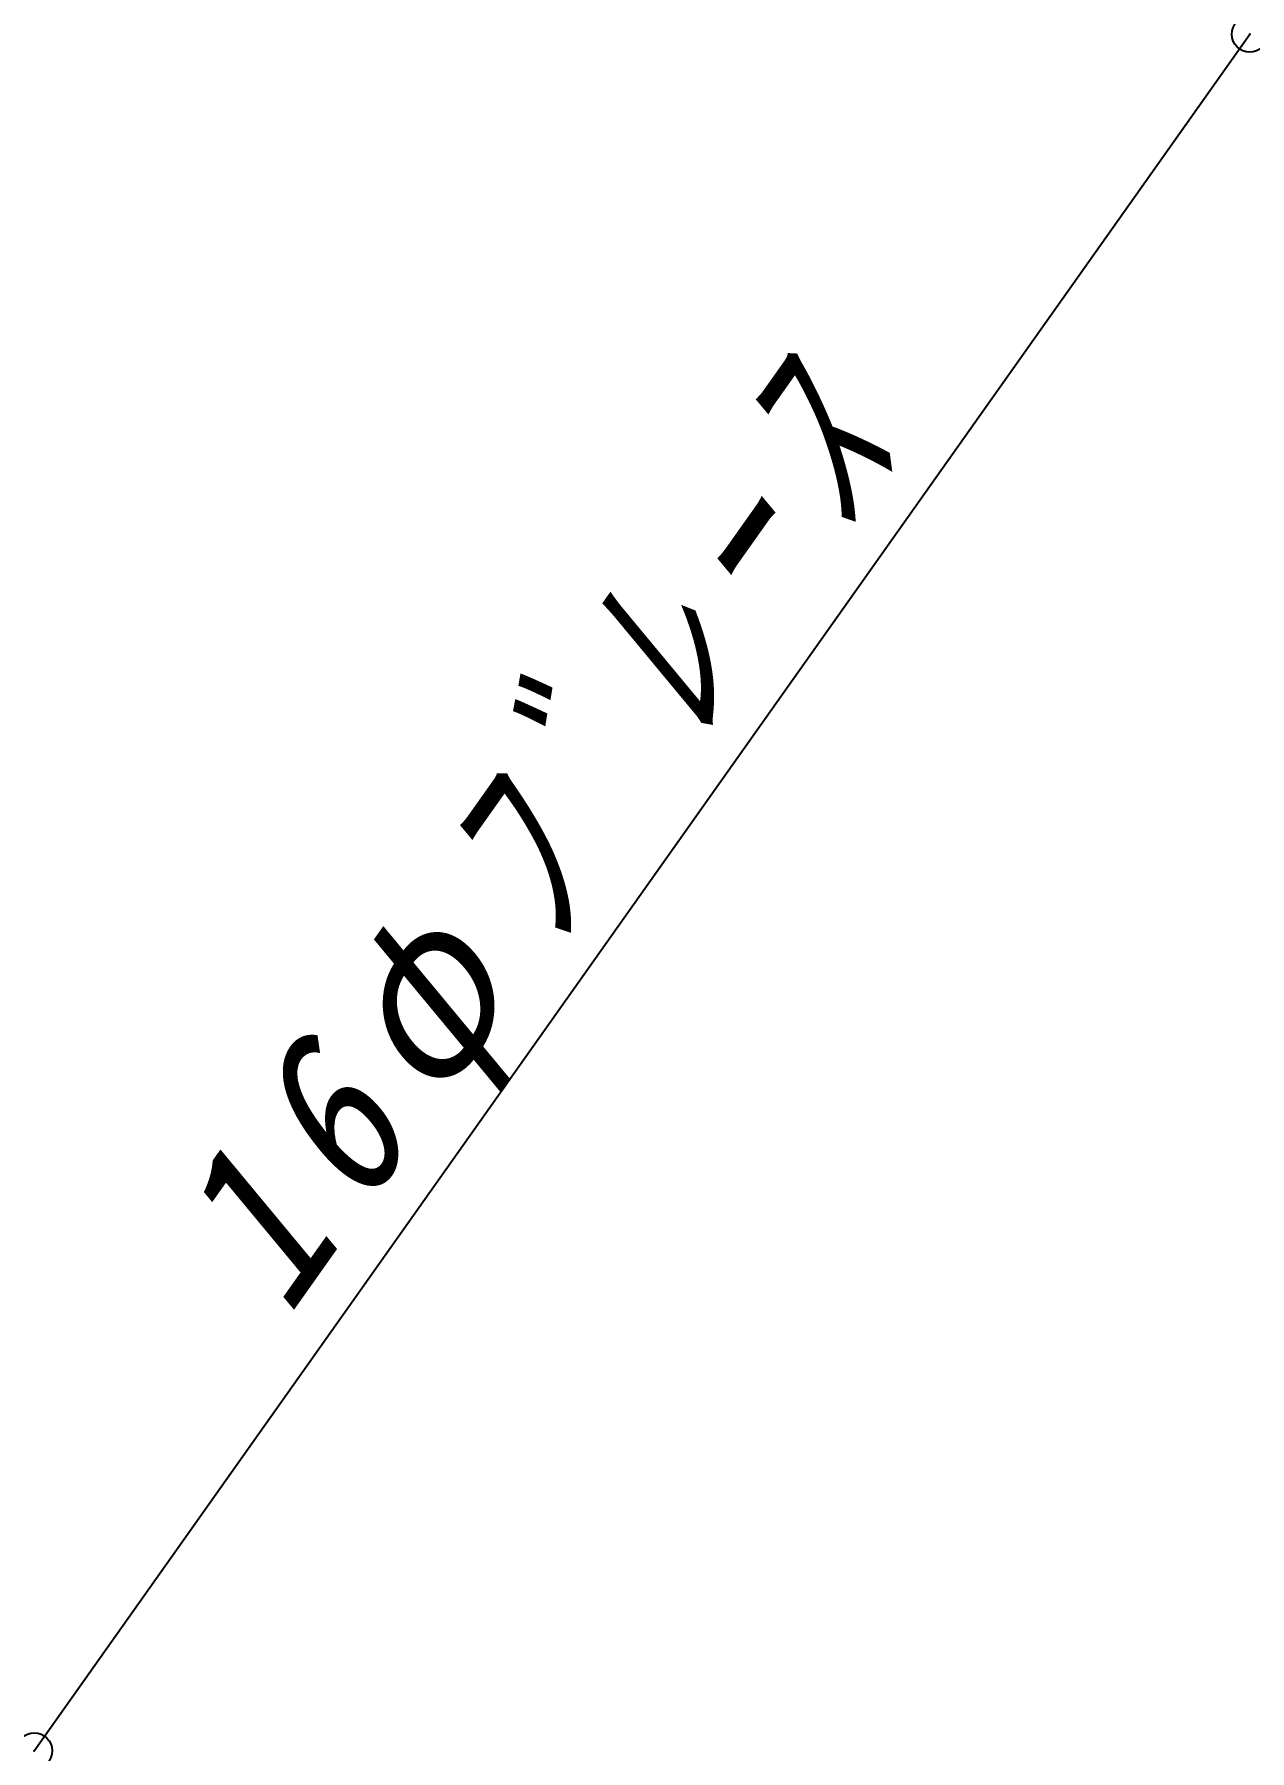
# Model space of a CAD drawing. Units: millimetres at full size, sheet at 1:100. Extents: x -6367 to -4667, y -3490 to -1090.
import ezdxf

# ---------------------------------------------------------------- set-up
doc = ezdxf.new("R2010")
doc.units = ezdxf.units.MM
doc.header["$LTSCALE"] = 100
doc.header["$PDMODE"] = 32
doc.header["$PDSIZE"] = 50
doc.layers.add('0-0', color=7, linetype='Continuous')
doc.styles.add('ＭＳ 明朝', font='')
doc.styles.get('ＭＳ 明朝').set_extended_font_data('MS Mincho')

msp = doc.modelspace()

# ---------------------------------------------------------------- linework, layer by layer
at = {"layer": '0-0'}
msp.add_line((-6367.3, -3489.8), (-4667.3, -1089.8), dxfattribs=at)
at = {"layer": '0-0', "color": 6}
for p in [(-4667.3, -1089.8), (-6367.3, -3489.8)]:
    msp.add_point(p, dxfattribs=at)

# ---------------------------------------------------------------- texts
at = {"layer": '0-0', "insert": (-5965.3, -2922.2), "char_height": 219.9, "attachment_point": 7, "rotation": 54.689, "style": 'ＭＳ 明朝'}
msp.add_mtext('\\T1.33;\\W0.9;\\Q15;16φﾌﾞﾚｰｽ', dxfattribs=at)

doc.saveas('drawing.dxf')
